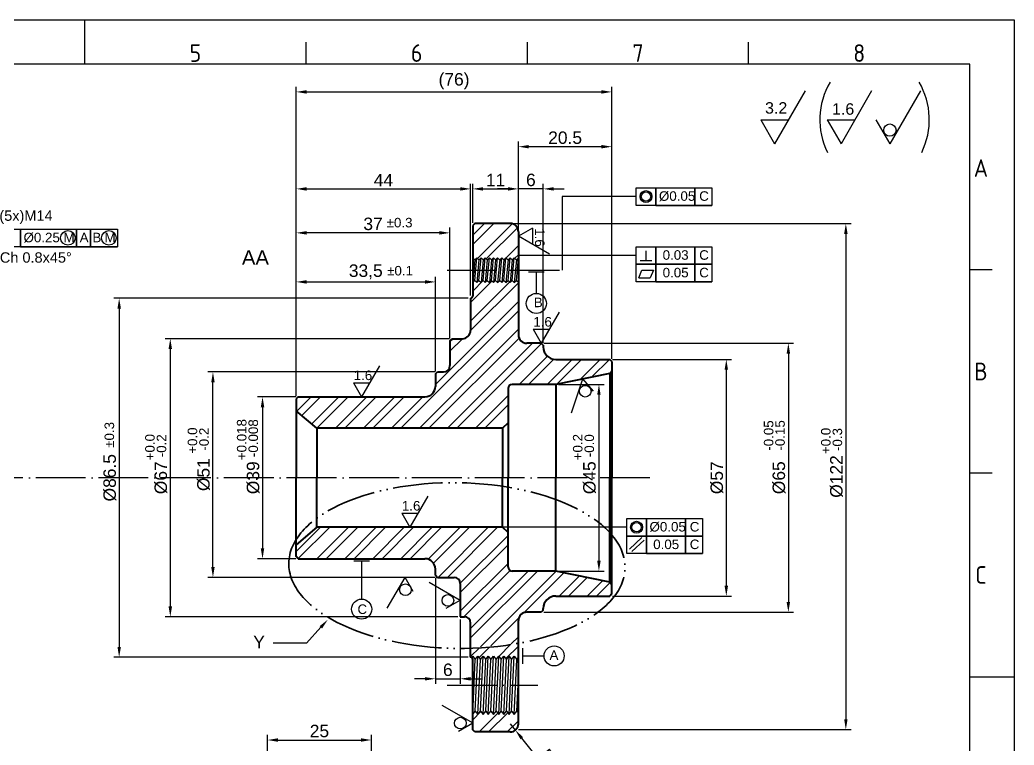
# Model space of a CAD drawing. Header units: millimetres. Extents: x 2429 to 2877, y 1091 to 1407.
# Drawn here: x 2637.2 to 2876.6, y 1232.7 to 1407.5 of the extents above; entities that cross this region are included whole.
import ezdxf
from ezdxf import colors
from ezdxf.entities.mleader import LeaderData, LeaderLine
from ezdxf.enums import TextEntityAlignment as Align
from ezdxf.math import Vec2, Vec3

# ---------------------------------------------------------------- set-up
doc = ezdxf.new("R2010")
doc.units = ezdxf.units.MM
doc.linetypes.add('ACAD_ISO04W100', pattern=[30, 24, -3, 0, -3])
doc.linetypes.add('ACAD_ISO05W100', pattern=[33, 24, -3, 0, -3, 0, -3])
for name, color, linetype, lineweight in [('AM_0', 7, 'Continuous', 40), ('AM_4', 1, 'ACAD_ISO04W100', 25), ('AM_5', 3, 'Continuous', 25), ('AM_7', 4, 'Continuous', 35), ('AM_BOR', 2, 'ACAD_ISO05W100', 35)]:
    doc.layers.add(name, color=color, linetype=linetype, lineweight=lineweight)
doc.styles.add('ACISOTS', font='isocp.shx', dxfattribs={"height": 1})
doc.styles.get("Standard").update_dxf_attribs({"font": 'arial.ttf'})
doc.dimstyles.new('ISO-25', dxfattribs={"dimtxt": 3, "dimasz": 2.5, "dimexe": 1.25, "dimexo": 0.625, "dimtad": 1, "dimtxsty": 'Standard', "dimcen": 2.5, "dimadec": 0, "dimazin": 0, "dimtfac": 1, "dimtmove": 0, "dimatfit": 3, "dimfxl": 1, "dimarcsym": 0})

# ---------------------------------------------------------------- blocks, each defined once
blk = doc.blocks.new('A3 ZTL')
for p, q in [((401.17, 280.82), (19.57, 280.82)), ((401.17, 9.78), (401.17, 280.82))]:
    blk.add_line(p, q)
at = {"layer": 'AM_BOR', "color": 135, "linetype": 'Continuous', "lineweight": 25}
for p, q in [((0, 290.61), (410.96, 290.61)), ((410.96, 290.61), (410.96, 0))]:
    blk.add_line(p, q, dxfattribs=at)
at = {"layer": 'AM_BOR', "color": 135, "lineweight": 25}
for p, q in [((205.48, 280.82), (205.48, 290.61)), ((254.4, 280.82), (254.4, 285.71)), ((303.33, 280.82), (303.33, 285.71)), ((352.25, 280.82), (352.25, 285.71)), ((406.07, 235.32), (401.17, 235.32)), ((406.07, 190.31), (401.17, 190.31)), ((401.17, 145.3), (410.96, 145.3))]:
    blk.add_line(p, q, dxfattribs=at)
at = {"layer": 'AM_BOR', "color": 135, "lineweight": 25, "style": 'ACISOTS'}
for s, p in [('5', (229.94, 283.27)), ('6', (278.86, 283.27)), ('7', (327.79, 283.27)), ('8', (376.71, 283.27)), ('A', (403.62, 257.83)), ('B', (403.62, 212.82)), ('C', (403.62, 167.81))]:
    blk.add_text(s, height=3.91, dxfattribs=at).set_placement(p, align=Align.MIDDLE)
blk = doc.blocks.new('*D52')
at = {"layer": 'AM_5', "color": 0, "lineweight": -2}
for p, q in [((2755.85, 1358.41), (2837.31, 1358.41)), ((2836.06, 1355.91), (2836.06, 1239)), ((2757.26, 1236.5), (2837.31, 1236.5))]:
    blk.add_line(p, q, dxfattribs=at)
at = {"layer": 'AM_5', "color": 0}
for points in [[(2835.65, 1355.91), (2836.48, 1355.91), (2836.06, 1358.41)], [(2835.65, 1239), (2836.48, 1239), (2836.06, 1236.5)]]:
    blk.add_solid(points, dxfattribs=at)
at = {"layer": 'Defpoints', "color": 0}
for p in [(2755.22, 1358.41), (2756.64, 1236.5), (2836.06, 1236.5)]:
    blk.add_point(p, dxfattribs=at)
at = {"layer": 'AM_5', "color": 0, "insert": (2833.82, 1297.46), "char_height": 3, "attachment_point": 5, "rotation": 90}
blk.add_mtext('%%C122', dxfattribs=at)
blk = doc.blocks.new('*D54')
at = {"layer": 'AM_5', "color": 0, "lineweight": -2}
for p, q in [((2779.85, 1325.66), (2808.53, 1325.66)), ((2807.28, 1323.16), (2807.28, 1271.16)), ((2779.85, 1268.66), (2808.53, 1268.66))]:
    blk.add_line(p, q, dxfattribs=at)
at = {"layer": 'AM_5', "color": 0}
for points in [[(2806.86, 1323.16), (2807.7, 1323.16), (2807.28, 1325.66)], [(2806.86, 1271.16), (2807.7, 1271.16), (2807.28, 1268.66)]]:
    blk.add_solid(points, dxfattribs=at)
at = {"layer": 'Defpoints', "color": 0}
for p in [(2779.22, 1325.66), (2779.22, 1268.66), (2807.28, 1268.66)]:
    blk.add_point(p, dxfattribs=at)
at = {"layer": 'AM_5', "color": 0, "insert": (2805.04, 1297.16), "char_height": 3, "attachment_point": 5, "rotation": 90}
blk.add_mtext('%%C57', dxfattribs=at)
blk = doc.blocks.new('*D55')
at = {"layer": 'AM_5', "color": 0, "lineweight": -2}
for p, q in [((2766.85, 1319.66), (2777.86, 1319.66)), ((2776.61, 1317.16), (2776.61, 1277.16)), ((2766.85, 1274.66), (2777.86, 1274.66))]:
    blk.add_line(p, q, dxfattribs=at)
at = {"layer": 'AM_5', "color": 0}
for points in [[(2776.19, 1317.16), (2777.02, 1317.16), (2776.61, 1319.66)], [(2776.19, 1277.16), (2777.02, 1277.16), (2776.61, 1274.66)]]:
    blk.add_solid(points, dxfattribs=at)
at = {"layer": 'Defpoints', "color": 0}
for p in [(2766.22, 1319.66), (2766.22, 1274.66), (2776.61, 1274.66)]:
    blk.add_point(p, dxfattribs=at)
at = {"layer": 'AM_5', "color": 0, "insert": (2774.37, 1297.16), "char_height": 3, "attachment_point": 5, "rotation": 90}
blk.add_mtext('%%C45', dxfattribs=at)
blk = doc.blocks.new('*D56')
at = {"layer": 'AM_5', "color": 0, "lineweight": -2}
for p, q in [((2763.35, 1329.56), (2823.47, 1329.56)), ((2822.22, 1327.06), (2822.22, 1267.26)), ((2763.35, 1264.76), (2823.47, 1264.76))]:
    blk.add_line(p, q, dxfattribs=at)
at = {"layer": 'AM_5', "color": 0}
for points in [[(2821.8, 1327.06), (2822.64, 1327.06), (2822.22, 1329.56)], [(2821.8, 1267.26), (2822.64, 1267.26), (2822.22, 1264.76)]]:
    blk.add_solid(points, dxfattribs=at)
at = {"layer": 'Defpoints', "color": 0}
for p in [(2762.72, 1329.56), (2762.72, 1264.76), (2822.22, 1264.76)]:
    blk.add_point(p, dxfattribs=at)
at = {"layer": 'AM_5', "color": 0, "insert": (2819.98, 1297.16), "char_height": 3, "attachment_point": 5, "rotation": 90}
blk.add_mtext('%%c65', dxfattribs=at)
blk = doc.blocks.new('*D64')
at = {"layer": 'AM_5', "color": 0, "lineweight": -2}
for p, q in [((2696.81, 1212.96), (2696.81, 1235.23)), ((2699.31, 1233.98), (2719.31, 1233.98)), ((2721.81, 1201.44), (2721.81, 1235.23))]:
    blk.add_line(p, q, dxfattribs=at)
at = {"layer": 'AM_5', "color": 0}
for points in [[(2699.31, 1234.4), (2699.31, 1233.56), (2696.81, 1233.98)], [(2719.31, 1234.4), (2719.31, 1233.56), (2721.81, 1233.98)]]:
    blk.add_solid(points, dxfattribs=at)
at = {"layer": 'Defpoints', "color": 0}
for p in [(2721.81, 1233.98), (2696.81, 1212.34), (2721.81, 1200.81)]:
    blk.add_point(p, dxfattribs=at)
at = {"layer": 'AM_5', "color": 0, "insert": (2709.31, 1236.14), "char_height": 3, "attachment_point": 5}
blk.add_mtext('25', dxfattribs=at)
blk = doc.blocks.new('*D78')
at = {"layer": 'AM_5', "color": 0, "lineweight": -2}
for p, q in [((2703.6, 1316.66), (2694.36, 1316.66)), ((2695.61, 1314.16), (2695.61, 1280.16)), ((2703.6, 1277.66), (2694.36, 1277.66))]:
    blk.add_line(p, q, dxfattribs=at)
at = {"layer": 'AM_5', "color": 0}
for points in [[(2695.19, 1314.16), (2696.02, 1314.16), (2695.61, 1316.66)], [(2695.19, 1280.16), (2696.02, 1280.16), (2695.61, 1277.66)]]:
    blk.add_solid(points, dxfattribs=at)
at = {"layer": 'Defpoints', "color": 0}
for p in [(2704.22, 1316.66), (2695.61, 1277.66), (2704.22, 1277.66)]:
    blk.add_point(p, dxfattribs=at)
at = {"layer": 'AM_5', "color": 0, "insert": (2693.37, 1297.16), "char_height": 3, "attachment_point": 5, "rotation": 90}
blk.add_mtext('%%C39', dxfattribs=at)
blk = doc.blocks.new('*D79')
at = {"layer": 'AM_5', "color": 0, "lineweight": -2}
for p, q in [((2737.1, 1322.66), (2682.42, 1322.66)), ((2683.67, 1275.66), (2683.67, 1320.16)), ((2737.1, 1273.16), (2682.42, 1273.16))]:
    blk.add_line(p, q, dxfattribs=at)
at = {"layer": 'AM_5', "color": 0}
for points in [[(2683.25, 1320.16), (2684.08, 1320.16), (2683.67, 1322.66)], [(2683.25, 1275.66), (2684.08, 1275.66), (2683.67, 1273.16)]]:
    blk.add_solid(points, dxfattribs=at)
at = {"layer": 'Defpoints', "color": 0}
for p in [(2683.67, 1322.66), (2737.72, 1322.66), (2737.72, 1273.16)]:
    blk.add_point(p, dxfattribs=at)
at = {"layer": 'AM_5', "color": 0, "insert": (2681.43, 1297.91), "char_height": 3, "attachment_point": 5, "rotation": 90}
blk.add_mtext('%%c51', dxfattribs=at)
blk = doc.blocks.new('*D80')
at = {"layer": 'AM_5', "color": 0, "lineweight": -2}
for p, q in [((2740.6, 1330.66), (2672.15, 1330.66)), ((2673.4, 1328.16), (2673.4, 1266.16)), ((2742.6, 1263.66), (2672.15, 1263.66))]:
    blk.add_line(p, q, dxfattribs=at)
at = {"layer": 'AM_5', "color": 0}
for points in [[(2672.98, 1328.16), (2673.82, 1328.16), (2673.4, 1330.66)], [(2672.98, 1266.16), (2673.82, 1266.16), (2673.4, 1263.66)]]:
    blk.add_solid(points, dxfattribs=at)
at = {"layer": 'Defpoints', "color": 0}
for p in [(2741.22, 1330.66), (2673.4, 1263.66), (2743.22, 1263.66)]:
    blk.add_point(p, dxfattribs=at)
at = {"layer": 'AM_5', "color": 0, "insert": (2671.16, 1297.16), "char_height": 3, "attachment_point": 5, "rotation": 90}
blk.add_mtext('%%C67', dxfattribs=at)
blk = doc.blocks.new('*D81')
at = {"layer": 'AM_5', "color": 0, "lineweight": -2}
for p, q in [((2745.1, 1340.41), (2659.84, 1340.41)), ((2661.09, 1337.91), (2661.09, 1256.41)), ((2745.1, 1253.91), (2659.84, 1253.91))]:
    blk.add_line(p, q, dxfattribs=at)
at = {"layer": 'AM_5', "color": 0}
for points in [[(2660.68, 1337.91), (2661.51, 1337.91), (2661.09, 1340.41)], [(2660.68, 1256.41), (2661.51, 1256.41), (2661.09, 1253.91)]]:
    blk.add_solid(points, dxfattribs=at)
at = {"layer": 'Defpoints', "color": 0}
for p in [(2745.72, 1340.41), (2661.09, 1253.91), (2745.72, 1253.91)]:
    blk.add_point(p, dxfattribs=at)
at = {"layer": 'AM_5', "color": 0, "insert": (2658.85, 1297.16), "char_height": 3, "attachment_point": 5, "rotation": 90}
blk.add_mtext('%%c86.5', dxfattribs=at)
blk = doc.blocks.new('*D82')
at = {"layer": 'AM_5', "color": 0, "lineweight": -2}
for p, q in [((2757.22, 1357.04), (2757.22, 1378.17)), ((2777.22, 1376.92), (2759.72, 1376.92)), ((2779.72, 1325.79), (2779.72, 1378.17))]:
    blk.add_line(p, q, dxfattribs=at)
at = {"layer": 'AM_5', "color": 0}
for points in [[(2759.72, 1377.33), (2759.72, 1376.5), (2757.22, 1376.92)], [(2777.22, 1377.33), (2777.22, 1376.5), (2779.72, 1376.92)]]:
    blk.add_solid(points, dxfattribs=at)
at = {"layer": 'Defpoints', "color": 0}
for p in [(2757.22, 1376.92), (2757.22, 1356.41), (2779.72, 1325.16)]:
    blk.add_point(p, dxfattribs=at)
at = {"layer": 'AM_5', "color": 0, "insert": (2768.47, 1379.07), "char_height": 3, "attachment_point": 5}
blk.add_mtext('20.5', dxfattribs=at)
blk = doc.blocks.new('*D83')
at = {"layer": 'AM_5', "color": 0, "lineweight": -2}
for p, q in [((2757.22, 1357.66), (2757.22, 1368)), ((2763.22, 1329.69), (2763.22, 1368)), ((2754.72, 1366.75), (2752.22, 1366.75)), ((2763.22, 1366.75), (2757.22, 1366.75)), ((2765.72, 1366.75), (2768.22, 1366.75))]:
    blk.add_line(p, q, dxfattribs=at)
at = {"layer": 'AM_5', "color": 0}
for points in [[(2754.72, 1367.16), (2754.72, 1366.33), (2757.22, 1366.75)], [(2765.72, 1367.16), (2765.72, 1366.33), (2763.22, 1366.75)]]:
    blk.add_solid(points, dxfattribs=at)
at = {"layer": 'Defpoints', "color": 0}
for p in [(2757.22, 1366.75), (2757.22, 1357.04), (2763.22, 1329.06)]:
    blk.add_point(p, dxfattribs=at)
at = {"layer": 'AM_5', "color": 0, "insert": (2760.22, 1368.9), "char_height": 3, "attachment_point": 5}
blk.add_mtext('6', dxfattribs=at)
blk = doc.blocks.new('*D84')
at = {"layer": 'AM_5', "color": 0, "lineweight": -2}
for p, q in [((2746.22, 1358.54), (2746.22, 1368)), ((2757.22, 1357.66), (2757.22, 1368)), ((2748.72, 1366.75), (2754.72, 1366.75))]:
    blk.add_line(p, q, dxfattribs=at)
at = {"layer": 'AM_5', "color": 0}
for points in [[(2748.72, 1367.16), (2748.72, 1366.33), (2746.22, 1366.75)], [(2754.72, 1367.16), (2754.72, 1366.33), (2757.22, 1366.75)]]:
    blk.add_solid(points, dxfattribs=at)
at = {"layer": 'Defpoints', "color": 0}
for p in [(2757.22, 1366.75), (2746.22, 1357.91), (2757.22, 1357.04)]:
    blk.add_point(p, dxfattribs=at)
at = {"layer": 'AM_5', "color": 0, "insert": (2751.72, 1368.88), "char_height": 3, "attachment_point": 5}
blk.add_mtext('11', dxfattribs=at)
blk = doc.blocks.new('*D85')
at = {"layer": 'AM_5', "color": 0, "lineweight": -2}
for p, q in [((2703.72, 1316.79), (2703.72, 1345.59)), ((2737.22, 1322.79), (2737.22, 1345.59)), ((2706.22, 1344.34), (2734.72, 1344.34))]:
    blk.add_line(p, q, dxfattribs=at)
at = {"layer": 'AM_5', "color": 0}
for points in [[(2706.22, 1344.76), (2706.22, 1343.92), (2703.72, 1344.34)], [(2734.72, 1344.76), (2734.72, 1343.92), (2737.22, 1344.34)]]:
    blk.add_solid(points, dxfattribs=at)
at = {"layer": 'Defpoints', "color": 0}
for p in [(2737.22, 1344.34), (2737.22, 1322.16), (2703.72, 1316.16)]:
    blk.add_point(p, dxfattribs=at)
at = {"layer": 'AM_5', "color": 0, "insert": (2720.47, 1346.77), "char_height": 3, "attachment_point": 5}
blk.add_mtext('33,5', dxfattribs=at)
blk = doc.blocks.new('*D86')
at = {"layer": 'AM_5', "color": 0, "lineweight": -2}
for p, q in [((2703.72, 1317.41), (2703.72, 1357.41)), ((2740.72, 1330.79), (2740.72, 1357.41)), ((2738.22, 1356.16), (2706.22, 1356.16))]:
    blk.add_line(p, q, dxfattribs=at)
at = {"layer": 'AM_5', "color": 0}
for points in [[(2706.22, 1356.57), (2706.22, 1355.74), (2703.72, 1356.16)], [(2738.22, 1356.57), (2738.22, 1355.74), (2740.72, 1356.16)]]:
    blk.add_solid(points, dxfattribs=at)
at = {"layer": 'Defpoints', "color": 0}
for p in [(2703.72, 1356.16), (2740.72, 1330.16), (2703.72, 1316.79)]:
    blk.add_point(p, dxfattribs=at)
at = {"layer": 'AM_5', "color": 0, "insert": (2722.22, 1358.31), "char_height": 3, "attachment_point": 5}
blk.add_mtext('37', dxfattribs=at)
blk = doc.blocks.new('*D88')
at = {"layer": 'AM_5', "color": 0, "lineweight": -2}
for p, q in [((2703.72, 1318.04), (2703.72, 1368)), ((2745.72, 1341.04), (2745.72, 1368)), ((2706.22, 1366.75), (2743.22, 1366.75))]:
    blk.add_line(p, q, dxfattribs=at)
at = {"layer": 'AM_5', "color": 0}
for points in [[(2706.22, 1367.16), (2706.22, 1366.33), (2703.72, 1366.75)], [(2743.22, 1367.16), (2743.22, 1366.33), (2745.72, 1366.75)]]:
    blk.add_solid(points, dxfattribs=at)
at = {"layer": 'Defpoints', "color": 0}
for p in [(2745.72, 1366.75), (2745.72, 1340.41), (2703.72, 1317.41)]:
    blk.add_point(p, dxfattribs=at)
at = {"layer": 'AM_5', "color": 0, "insert": (2724.72, 1368.87), "char_height": 3, "attachment_point": 5}
blk.add_mtext('44', dxfattribs=at)
blk = doc.blocks.new('*D89')
at = {"layer": 'AM_5', "color": 0, "lineweight": -2}
for p, q in [((2703.72, 1367.37), (2703.72, 1391.36)), ((2779.72, 1377.54), (2779.72, 1391.36)), ((2706.22, 1390.11), (2777.22, 1390.11))]:
    blk.add_line(p, q, dxfattribs=at)
at = {"layer": 'AM_5', "color": 0}
for points in [[(2706.22, 1390.53), (2706.22, 1389.7), (2703.72, 1390.11)], [(2777.22, 1390.53), (2777.22, 1389.7), (2779.72, 1390.11)]]:
    blk.add_solid(points, dxfattribs=at)
at = {"layer": 'Defpoints', "color": 0}
for p in [(2779.72, 1390.11), (2779.72, 1376.92), (2703.72, 1366.75)]:
    blk.add_point(p, dxfattribs=at)
at = {"layer": 'AM_5', "color": 0, "insert": (2741.72, 1392.7), "char_height": 3, "attachment_point": 5}
blk.add_mtext('(76)', dxfattribs=at)
blk = doc.blocks.new('*D91')
at = {"layer": 'AM_5', "color": 0, "lineweight": -2}
for p, q in [((2755.22, 1237.91), (2756.48, 1236.36)), ((2765.22, 1225.49), (2758.04, 1234.41))]:
    blk.add_line(p, q, dxfattribs=at)
at = {"layer": 'AM_5', "color": 0}
blk.add_solid([(2758.37, 1234.67), (2757.72, 1234.15), (2756.48, 1236.36)], dxfattribs=at)
at = {"layer": 'Defpoints', "color": 0}
for p in [(2755.22, 1237.91), (2756.48, 1236.36)]:
    blk.add_point(p, dxfattribs=at)
at = {"layer": 'AM_5', "color": 0, "insert": (2764.98, 1229.19), "char_height": 3, "attachment_point": 5, "rotation": 308.83}
blk.add_mtext('R2', dxfattribs=at)
blk = doc.blocks.new('*D97')
at = {"layer": 'AM_5', "color": 0, "lineweight": -2}
for p, q in [((2737.22, 1273.04), (2737.22, 1247.48)), ((2743.22, 1263.04), (2743.22, 1247.48)), ((2734.72, 1248.73), (2732.22, 1248.73)), ((2737.22, 1248.73), (2743.22, 1248.73)), ((2745.72, 1248.73), (2748.22, 1248.73))]:
    blk.add_line(p, q, dxfattribs=at)
at = {"layer": 'AM_5', "color": 0}
for points in [[(2734.72, 1249.14), (2734.72, 1248.31), (2737.22, 1248.73)], [(2745.72, 1249.14), (2745.72, 1248.31), (2743.22, 1248.73)]]:
    blk.add_solid(points, dxfattribs=at)
at = {"layer": 'Defpoints', "color": 0}
for p in [(2737.22, 1273.66), (2743.22, 1263.66), (2743.22, 1248.73)]:
    blk.add_point(p, dxfattribs=at)
at = {"layer": 'AM_5', "color": 0, "insert": (2740.22, 1250.88), "char_height": 3, "attachment_point": 5}
blk.add_mtext('6', dxfattribs=at)

msp = doc.modelspace()

# ---------------------------------------------------------------- hatches: boundary and pattern name
at = {"layer": 'AM_7'}
h = msp.add_hatch(dxfattribs=at)
h.set_pattern_fill('ANSI32', color=256, scale=0.5, style=0)
h.set_pattern_definition([(45, (-9.7905, 13.977), (-3.367596, 3.367596), []), (45, (-7.5455, 13.977), (-3.367596, 3.367596), [])])
h.paths.add_polyline_path([(2757.222, 1356.414, 0.4142136), (2755.222, 1358.414), (2746.722, 1358.414), (2746.222, 1357.914), (2746.222, 1350.164), (2746.722, 1349.664), (2747.222, 1350.164), (2747.722, 1349.664), (2748.222, 1350.164), (2748.722, 1349.664), (2749.222, 1350.164), (2749.722, 1349.664), (2750.222, 1350.164), (2750.722, 1349.664), (2751.222, 1350.164), (2751.722, 1349.664), (2752.222, 1350.164), (2752.722, 1349.664), (2753.222, 1350.164), (2753.722, 1349.664), (2754.222, 1350.164), (2754.722, 1349.664), (2755.222, 1350.164), (2755.722, 1349.664), (2756.222, 1350.164), (2756.722, 1349.664), (2757.222, 1350.164)])
h.paths.add_polyline_path([(2757.222, 1344.164), (2756.722, 1344.664), (2756.222, 1344.164), (2755.722, 1344.664), (2755.222, 1344.164), (2754.722, 1344.664), (2754.222, 1344.164), (2753.722, 1344.664), (2753.222, 1344.164), (2752.722, 1344.664), (2752.222, 1344.164), (2751.722, 1344.664), (2751.222, 1344.164), (2750.722, 1344.664), (2750.222, 1344.164), (2749.722, 1344.664), (2749.222, 1344.164), (2748.722, 1344.664), (2748.222, 1344.164), (2747.722, 1344.664), (2747.222, 1344.164), (2746.722, 1344.664), (2746.222, 1344.164), (2746.222, 1340.914, -0.4142136), (2745.722, 1340.414), (2745.722, 1332.664, -0.4142136), (2743.722, 1330.664), (2741.222, 1330.664), (2740.722, 1330.164), (2740.722, 1324.164, -0.4142136), (2739.222, 1322.664), (2737.722, 1322.664), (2737.222, 1322.164), (2737.222, 1321.164), (2737.222, 1319.164, -0.4142136), (2734.722, 1316.664), (2704.222, 1316.664), (2703.722, 1316.164), (2703.722, 1313.314), (2708.722, 1309.089), (2753.422, 1309.089), (2754.722, 1310.389), (2754.722, 1318.664, -0.4142136), (2755.722, 1319.664), (2766.222, 1319.664), (2779.232, 1322.314), (2779.722, 1322.914), (2779.722, 1325.164), (2779.222, 1325.664), (2766.222, 1325.664, -0.4142136), (2763.222, 1328.664), (2763.222, 1329.064), (2762.722, 1329.564), (2759.222, 1329.564, -0.4142136), (2757.222, 1331.564)])
edge = h.paths.add_edge_path()
edge.add_line((2754.722, 1283.939), (2753.422, 1285.239))
edge.add_line((2753.422, 1285.239), (2708.722, 1285.239))
edge.add_line((2708.722, 1285.239), (2703.722, 1281.014))
edge.add_line((2703.722, 1281.014), (2703.722, 1278.164))
edge.add_line((2703.722, 1278.164), (2704.222, 1277.664))
edge.add_line((2704.222, 1277.664), (2734.722, 1277.664))
edge.add_arc((2734.722, 1275.164), 2.5, 0, 90, ccw=False)
edge.add_line((2737.222, 1275.164), (2737.222, 1273.664))
edge.add_line((2737.222, 1273.664), (2737.722, 1273.164))
edge.add_line((2737.722, 1273.164), (2741.722, 1273.164))
edge.add_arc((2741.722, 1271.664), 1.5, 0, 90, ccw=False)
edge.add_line((2743.222, 1271.664), (2743.222, 1263.664))
edge.add_line((2743.222, 1263.664), (2744.222, 1263.664))
edge.add_arc((2744.222, 1262.164), 1.5, 0, 90, ccw=False)
edge.add_line((2745.722, 1262.164), (2745.722, 1256.079))
edge.add_ellipse((2742.422, 1276.009), major_axis=(-40.484, 0.574), ratio=0.4929583, start_angle=95.07638, end_angle=111.84341)
edge.add_line((2757.222, 1257.271), (2757.222, 1262.764))
edge.add_arc((2759.222, 1262.764), 2, 90, 180, ccw=False)
edge.add_line((2759.222, 1264.764), (2762.722, 1264.764))
edge.add_line((2762.722, 1264.764), (2763.222, 1265.264))
edge.add_line((2763.222, 1265.264), (2763.222, 1265.664))
edge.add_arc((2766.222, 1265.664), 3, 90, 180, ccw=False)
edge.add_line((2766.222, 1268.664), (2779.222, 1268.664))
edge.add_line((2779.222, 1268.664), (2779.722, 1269.164))
edge.add_line((2779.722, 1269.164), (2779.722, 1271.414))
edge.add_line((2779.722, 1271.414), (2779.232, 1272.013))
edge.add_line((2779.232, 1272.013), (2766.222, 1274.664))
edge.add_line((2766.222, 1274.664), (2755.722, 1274.664))
edge.add_arc((2755.722, 1275.664), 1, 180, 270, ccw=False)
edge.add_line((2754.722, 1275.664), (2754.722, 1283.939))
edge = h.paths.add_edge_path()
edge.add_ellipse((2742.422, 1276.009), major_axis=(-40.484, 0.574), ratio=0.4929583, start_angle=95.07638, end_angle=111.84341, ccw=False)
edge.add_line((2745.722, 1256.079), (2745.722, 1253.914))
edge.add_arc((2745.722, 1253.414), 0.5, 61.26718, 90, ccw=False)
edge.add_line((2745.962, 1253.852), (2746.222, 1254.164))
edge.add_line((2746.222, 1254.164), (2746.847, 1253.414))
edge.add_line((2746.847, 1253.414), (2747.472, 1254.164))
edge.add_line((2747.472, 1254.164), (2748.097, 1253.414))
edge.add_line((2748.097, 1253.414), (2748.722, 1254.164))
edge.add_line((2748.722, 1254.164), (2749.347, 1253.414))
edge.add_line((2749.347, 1253.414), (2749.972, 1254.164))
edge.add_line((2749.972, 1254.164), (2750.597, 1253.414))
edge.add_line((2750.597, 1253.414), (2751.222, 1254.164))
edge.add_line((2751.222, 1254.164), (2751.847, 1253.414))
edge.add_line((2751.847, 1253.414), (2752.472, 1254.164))
edge.add_line((2752.472, 1254.164), (2753.097, 1253.414))
edge.add_line((2753.097, 1253.414), (2753.722, 1254.164))
edge.add_line((2753.722, 1254.164), (2754.347, 1253.414))
edge.add_line((2754.347, 1253.414), (2754.972, 1254.164))
edge.add_line((2754.972, 1254.164), (2755.597, 1253.414))
edge.add_line((2755.597, 1253.414), (2756.222, 1254.164))
edge.add_line((2756.222, 1254.164), (2756.847, 1253.414))
edge.add_line((2756.847, 1253.414), (2757.222, 1253.864))
edge.add_line((2757.222, 1253.864), (2757.222, 1257.271))
h.paths.add_polyline_path([(2757.222, 1237.914), (2757.222, 1240.464), (2756.847, 1240.914), (2756.222, 1240.164), (2755.597, 1240.914), (2754.972, 1240.164), (2754.347, 1240.914), (2753.722, 1240.164), (2753.097, 1240.914), (2752.472, 1240.164), (2751.847, 1240.914), (2751.222, 1240.164), (2750.597, 1240.914), (2749.972, 1240.164), (2749.347, 1240.914), (2748.722, 1240.164), (2748.097, 1240.914), (2747.472, 1240.164), (2746.847, 1240.914), (2746.222, 1240.164), (2746.222, 1236.414), (2746.722, 1235.914), (2755.222, 1235.914, 0.4142136)])

# ---------------------------------------------------------------- linework, layer by layer
at = {"layer": 'AM_0'}
for p, q in [((2746.722, 1358.414), (2746.222, 1357.914)), ((2746.222, 1357.914), (2746.222, 1340.914)), ((2755.222, 1358.414), (2746.722, 1358.414)), ((2757.222, 1356.414), (2757.222, 1331.564)), ((2745.722, 1340.414), (2745.722, 1332.664)), ((2745.722, 1340.414), (2745.722, 1340.414)), ((2740.722, 1330.164), (2741.222, 1330.664)), ((2740.722, 1330.164), (2740.722, 1324.164)), ((2741.222, 1330.664), (2743.722, 1330.664)), ((2762.722, 1329.564), (2759.222, 1329.564)), ((2763.222, 1329.064), (2762.722, 1329.564)), ((2763.222, 1329.064), (2763.222, 1328.664)), ((2766.222, 1325.664), (2779.222, 1325.664)), ((2779.722, 1325.164), (2779.222, 1325.664)), ((2779.722, 1325.164), (2779.722, 1322.914)), ((2737.222, 1322.164), (2737.722, 1322.664)), ((2737.222, 1322.164), (2737.222, 1319.164)), ((2737.222, 1322.164), (2737.222, 1321.164)), ((2737.722, 1322.664), (2739.222, 1322.664)), ((2779.232, 1322.314), (2766.222, 1319.664)), ((2779.232, 1322.314), (2779.722, 1322.914)), ((2779.232, 1322.314), (2779.232, 1297.164)), ((2779.722, 1322.914), (2779.722, 1297.164)), ((2766.222, 1319.664), (2755.722, 1319.664)), ((2766.222, 1319.664), (2766.222, 1297.164)), ((2754.722, 1318.664), (2754.722, 1310.389)), ((2704.222, 1316.664), (2703.722, 1316.164)), ((2703.722, 1316.164), (2703.722, 1297.164)), ((2704.222, 1316.664), (2734.722, 1316.664)), ((2708.722, 1309.089), (2703.722, 1313.314)), ((2754.722, 1310.389), (2753.422, 1309.089)), ((2754.722, 1310.389), (2754.722, 1297.164)), ((2703.722, 1309.089), (2703.722, 1297.164)), ((2753.422, 1309.089), (2708.722, 1309.089)), ((2708.722, 1309.089), (2708.722, 1297.164)), ((2753.422, 1309.089), (2753.422, 1297.164)), ((2703.722, 1285.239), (2703.722, 1297.164)), ((2703.722, 1278.164), (2703.722, 1297.164)), ((2708.722, 1285.239), (2708.722, 1297.164)), ((2753.422, 1285.239), (2753.422, 1297.164)), ((2754.722, 1283.939), (2754.722, 1297.164)), ((2766.222, 1274.664), (2766.222, 1297.164)), ((2779.232, 1272.013), (2779.232, 1297.164)), ((2779.722, 1271.414), (2779.722, 1297.164)), ((2708.722, 1285.239), (2703.722, 1281.014)), ((2753.422, 1285.239), (2708.722, 1285.239)), ((2754.722, 1283.939), (2753.422, 1285.239)), ((2754.722, 1275.664), (2754.722, 1283.939)), ((2704.222, 1277.664), (2703.722, 1278.164)), ((2704.222, 1277.664), (2734.722, 1277.664)), ((2737.222, 1273.664), (2737.222, 1275.164)), ((2737.222, 1273.664), (2737.722, 1273.164)), ((2766.222, 1274.664), (2755.722, 1274.664)), ((2779.232, 1272.013), (2766.222, 1274.664)), ((2737.722, 1273.164), (2741.722, 1273.164)), ((2743.222, 1271.664), (2743.222, 1263.664)), ((2779.232, 1272.013), (2779.722, 1271.414)), ((2779.722, 1269.164), (2779.722, 1271.414)), ((2779.722, 1269.164), (2779.222, 1268.664)), ((2766.222, 1268.664), (2779.222, 1268.664)), ((2762.722, 1264.764), (2759.222, 1264.764)), ((2763.222, 1265.264), (2762.722, 1264.764)), ((2763.222, 1265.264), (2763.222, 1265.664)), ((2743.222, 1263.664), (2744.222, 1263.664)), ((2745.722, 1253.914), (2745.722, 1262.164)), ((2757.222, 1237.914), (2757.222, 1262.764)), ((2745.722, 1253.914), (2745.722, 1253.914)), ((2746.222, 1236.414), (2746.222, 1253.414)), ((2746.722, 1235.914), (2746.222, 1236.414)), ((2755.222, 1235.914), (2746.722, 1235.914))]:
    msp.add_line(p, q, dxfattribs=at)
for centre, radius, start, end in [((2755.222, 1356.414), 2, 0, 90), ((2745.722, 1340.914), 0.5, 270, 0), ((2743.722, 1332.664), 2, 270, 0), ((2759.222, 1331.564), 2, 180, 270), ((2766.222, 1328.664), 3, 180, 270), ((2739.222, 1324.164), 1.5, 270, 0), ((2734.722, 1319.164), 2.5, 270, 0), ((2755.722, 1318.664), 1, 90, 180), ((2734.722, 1275.164), 2.5, 0, 90), ((2755.722, 1275.664), 1, 180, 270), ((2741.722, 1271.664), 1.5, 0, 90), ((2766.222, 1265.664), 3, 90, 180), ((2759.222, 1262.764), 2, 90, 180), ((2744.222, 1262.164), 1.5, 0, 90), ((2745.722, 1253.414), 0.5, 0, 90), ((2755.222, 1237.914), 2, 270, 0)]:
    msp.add_arc(centre, radius, start, end, dxfattribs=at)
at = {"layer": 'AM_4', "ltscale": 0.5}
for p, q in [((2740.044, 1347.164), (2767.746, 1347.164)), ((2788.894, 1297.164), (2491.083, 1297.164)), ((2740.044, 1247.164), (2761.901, 1247.164))]:
    msp.add_line(p, q, dxfattribs=at)
at = {"layer": 'AM_5'}
for p, q in [((2826.301, 1390.393), (2818.923, 1377.616)), ((2842.277, 1390.393), (2834.9, 1377.616)), ((2854.024, 1390.393), (2846.647, 1377.616)), ((2815.57, 1383.424), (2822.277, 1383.424)), ((2815.57, 1383.424), (2818.923, 1377.616)), ((2831.546, 1383.424), (2838.253, 1383.424)), ((2831.546, 1383.424), (2834.9, 1377.616)), ((2843.294, 1383.424), (2846.647, 1377.616)), ((2785.582, 1364.907), (2767.746, 1364.907)), ((2767.746, 1364.907), (2767.746, 1347.164)), ((2790.305, 1362.789), (2799.723, 1362.789)), ((2799.723, 1362.789), (2803.798, 1362.789)), ((2760.61, 1357.316), (2757.222, 1355.36)), ((2764.676, 1351.057), (2757.222, 1355.36)), ((2760.61, 1357.316), (2760.61, 1353.404)), ((2637.306, 1352.801), (2650.794, 1352.801)), ((2650.794, 1352.801), (2654.178, 1352.801)), ((2654.178, 1352.801), (2660.714, 1352.801)), ((2785.582, 1350.705), (2757.222, 1350.705)), ((2787.933, 1351.868), (2787.933, 1349.529)), ((2746.222, 1350.164), (2746.722, 1349.664)), ((2746.722, 1349.664), (2746.222, 1344.164)), ((2746.722, 1349.664), (2747.222, 1350.164)), ((2746.722, 1344.664), (2747.222, 1350.164)), ((2747.222, 1350.164), (2747.722, 1349.664)), ((2747.722, 1349.664), (2747.222, 1344.164)), ((2747.722, 1349.664), (2748.222, 1350.164)), ((2747.722, 1344.664), (2748.222, 1350.164)), ((2748.222, 1350.164), (2748.722, 1349.664)), ((2748.722, 1349.664), (2748.222, 1344.164)), ((2748.722, 1349.664), (2749.222, 1350.164)), ((2748.722, 1344.664), (2749.222, 1350.164)), ((2749.222, 1350.164), (2749.722, 1349.664)), ((2749.722, 1349.664), (2749.222, 1344.164)), ((2749.722, 1349.664), (2750.222, 1350.164)), ((2749.722, 1344.664), (2750.222, 1350.164)), ((2750.222, 1350.164), (2750.722, 1349.664)), ((2750.722, 1349.664), (2750.222, 1344.164)), ((2750.722, 1349.664), (2751.222, 1350.164)), ((2750.722, 1344.664), (2751.222, 1350.164)), ((2751.222, 1350.164), (2751.722, 1349.664)), ((2751.722, 1349.664), (2751.222, 1344.164)), ((2751.722, 1349.664), (2752.222, 1350.164)), ((2751.722, 1344.664), (2752.222, 1350.164)), ((2752.222, 1350.164), (2752.722, 1349.664)), ((2752.722, 1349.664), (2752.222, 1344.164)), ((2752.722, 1349.664), (2753.222, 1350.164)), ((2752.722, 1344.664), (2753.222, 1350.164)), ((2753.222, 1350.164), (2753.722, 1349.664)), ((2753.722, 1349.664), (2753.222, 1344.164)), ((2753.722, 1349.664), (2754.222, 1350.164)), ((2753.722, 1344.664), (2754.222, 1350.164)), ((2754.222, 1350.164), (2754.722, 1349.664)), ((2754.722, 1349.664), (2754.222, 1344.164)), ((2754.722, 1349.664), (2755.222, 1350.164)), ((2754.722, 1344.664), (2755.222, 1350.164)), ((2755.222, 1350.164), (2755.722, 1349.664)), ((2755.722, 1349.664), (2755.222, 1344.164)), ((2755.722, 1349.664), (2756.222, 1350.164)), ((2755.722, 1344.664), (2756.222, 1350.164)), ((2756.222, 1350.164), (2756.722, 1349.664)), ((2756.722, 1349.664), (2756.222, 1344.164)), ((2756.722, 1349.664), (2757.222, 1350.164)), ((2756.722, 1344.664), (2757.222, 1350.164)), ((2786.543, 1349.529), (2789.323, 1349.529)), ((2790.305, 1348.588), (2799.723, 1348.588)), ((2799.723, 1348.588), (2803.798, 1348.588)), ((2763.437, 1346.727), (2759.631, 1346.727)), ((2761.534, 1346.727), (2761.534, 1341.576)), ((2786.184, 1345.332), (2786.97, 1347.189)), ((2786.97, 1347.189), (2789.757, 1347.189)), ((2789.757, 1347.189), (2788.971, 1345.332)), ((2746.222, 1344.164), (2746.722, 1344.664)), ((2746.722, 1344.664), (2747.222, 1344.164)), ((2747.222, 1344.164), (2747.722, 1344.664)), ((2747.722, 1344.664), (2748.222, 1344.164)), ((2748.222, 1344.164), (2748.722, 1344.664)), ((2748.722, 1344.664), (2749.222, 1344.164)), ((2749.222, 1344.164), (2749.722, 1344.664)), ((2749.722, 1344.664), (2750.222, 1344.164)), ((2750.222, 1344.164), (2750.722, 1344.664)), ((2750.722, 1344.664), (2751.222, 1344.164)), ((2751.222, 1344.164), (2751.722, 1344.664)), ((2751.722, 1344.664), (2752.222, 1344.164)), ((2752.222, 1344.164), (2752.722, 1344.664)), ((2752.722, 1344.664), (2753.222, 1344.164)), ((2753.222, 1344.164), (2753.722, 1344.664)), ((2753.722, 1344.664), (2754.222, 1344.164)), ((2754.222, 1344.164), (2754.722, 1344.664)), ((2754.722, 1344.664), (2755.222, 1344.164)), ((2755.222, 1344.164), (2755.722, 1344.664)), ((2755.722, 1344.664), (2756.222, 1344.164)), ((2756.222, 1344.164), (2756.722, 1344.664)), ((2756.722, 1344.664), (2757.222, 1344.164)), ((2786.184, 1345.332), (2788.971, 1345.332)), ((2790.305, 1344.353), (2799.723, 1344.353)), ((2799.723, 1344.353), (2803.798, 1344.353)), ((2767.025, 1337.017), (2762.722, 1329.564)), ((2760.766, 1332.952), (2764.678, 1332.952)), ((2760.766, 1332.952), (2762.722, 1329.564)), ((2723.775, 1324.117), (2719.472, 1316.664)), ((2717.516, 1320.052), (2721.428, 1320.052)), ((2717.516, 1320.052), (2719.472, 1316.664)), ((2769.969, 1312.836), (2772.727, 1320.989)), ((2775.31, 1318.05), (2772.727, 1320.989)), ((2735.375, 1292.692), (2731.072, 1285.239)), ((2729.116, 1288.627), (2733.028, 1288.627)), ((2729.116, 1288.627), (2731.072, 1285.239)), ((2783.309, 1285.239), (2753.422, 1285.239)), ((2783.978, 1279.986), (2786.938, 1282.741)), ((2784.55, 1279.371), (2787.509, 1282.127)), ((2788.031, 1283.121), (2797.45, 1283.121)), ((2797.45, 1283.121), (2801.524, 1283.121)), ((2788.031, 1278.886), (2797.45, 1278.886)), ((2797.45, 1278.886), (2801.524, 1278.886)), ((2721.375, 1277.095), (2717.57, 1277.095)), ((2719.472, 1277.095), (2719.472, 1267.928)), ((2725.656, 1265.71), (2729.959, 1273.164)), ((2731.916, 1269.776), (2729.959, 1273.164)), ((2735.768, 1271.967), (2743.222, 1267.664)), ((2739.834, 1265.707), (2743.222, 1267.664)), ((2758.245, 1256.136), (2758.245, 1252.33)), ((2745.962, 1253.852), (2746.222, 1254.164)), ((2746.222, 1254.164), (2746.847, 1253.414)), ((2746.222, 1240.164), (2746.847, 1253.414)), ((2746.847, 1253.414), (2747.472, 1254.164)), ((2746.847, 1240.914), (2747.472, 1254.164)), ((2747.472, 1254.164), (2748.097, 1253.414)), ((2747.472, 1240.164), (2748.097, 1253.414)), ((2748.097, 1253.414), (2748.722, 1254.164)), ((2748.097, 1240.914), (2748.722, 1254.164)), ((2748.722, 1254.164), (2749.347, 1253.414)), ((2748.722, 1240.164), (2749.347, 1253.414)), ((2749.347, 1253.414), (2749.972, 1254.164)), ((2749.347, 1240.914), (2749.972, 1254.164)), ((2749.972, 1254.164), (2750.597, 1253.414)), ((2749.972, 1240.164), (2750.597, 1253.414)), ((2750.597, 1253.414), (2751.222, 1254.164)), ((2750.597, 1240.914), (2751.222, 1254.164)), ((2751.222, 1254.164), (2751.847, 1253.414)), ((2751.222, 1240.164), (2751.847, 1253.414)), ((2751.847, 1253.414), (2752.472, 1254.164)), ((2751.847, 1240.914), (2752.472, 1254.164)), ((2752.472, 1254.164), (2753.097, 1253.414)), ((2752.472, 1240.164), (2753.097, 1253.414)), ((2753.097, 1253.414), (2753.722, 1254.164)), ((2753.097, 1240.914), (2753.722, 1254.164)), ((2753.722, 1254.164), (2754.347, 1253.414)), ((2753.722, 1240.164), (2754.347, 1253.414)), ((2754.347, 1253.414), (2754.972, 1254.164)), ((2754.347, 1240.914), (2754.972, 1254.164)), ((2754.972, 1254.164), (2755.597, 1253.414)), ((2754.972, 1240.164), (2755.597, 1253.414)), ((2755.597, 1253.414), (2756.222, 1254.164)), ((2755.597, 1240.914), (2756.222, 1254.164)), ((2756.222, 1254.164), (2756.847, 1253.414)), ((2756.222, 1240.164), (2756.847, 1253.414)), ((2756.847, 1253.414), (2757.222, 1253.864)), ((2758.245, 1254.233), (2763.397, 1254.233)), ((2756.847, 1240.914), (2757.222, 1248.864)), ((2738.768, 1242.404), (2746.222, 1238.101)), ((2746.222, 1240.164), (2746.847, 1240.914)), ((2746.847, 1240.914), (2747.472, 1240.164)), ((2747.472, 1240.164), (2748.097, 1240.914)), ((2748.097, 1240.914), (2748.722, 1240.164)), ((2748.722, 1240.164), (2749.347, 1240.914)), ((2749.347, 1240.914), (2749.972, 1240.164)), ((2749.972, 1240.164), (2750.597, 1240.914)), ((2750.597, 1240.914), (2751.222, 1240.164)), ((2751.222, 1240.164), (2751.847, 1240.914)), ((2751.847, 1240.914), (2752.472, 1240.164)), ((2752.472, 1240.164), (2753.097, 1240.914)), ((2753.097, 1240.914), (2753.722, 1240.164)), ((2753.722, 1240.164), (2754.347, 1240.914)), ((2754.347, 1240.914), (2754.972, 1240.164)), ((2754.972, 1240.164), (2755.597, 1240.914)), ((2755.597, 1240.914), (2756.222, 1240.164)), ((2756.222, 1240.164), (2756.847, 1240.914)), ((2756.847, 1240.914), (2757.222, 1240.464)), ((2742.834, 1236.145), (2746.222, 1238.101))]:
    msp.add_line(p, q, dxfattribs=at)
for points in [[(2785.582, 1367.024), (2790.305, 1367.024), (2790.305, 1362.789), (2785.582, 1362.789)], [(2790.305, 1367.024), (2799.723, 1367.024), (2799.723, 1362.789), (2790.305, 1362.789)], [(2799.723, 1367.024), (2803.798, 1367.024), (2803.798, 1362.789), (2799.723, 1362.789)], [(2632.584, 1357.036), (2637.306, 1357.036), (2637.306, 1352.801), (2632.584, 1352.801)], [(2637.306, 1357.036), (2650.794, 1357.036), (2650.794, 1352.801), (2637.306, 1352.801)], [(2650.794, 1357.036), (2654.178, 1357.036), (2654.178, 1352.801), (2650.794, 1352.801)], [(2654.178, 1357.036), (2660.714, 1357.036), (2660.714, 1352.801), (2654.178, 1352.801)], [(2785.582, 1352.822), (2790.305, 1352.822), (2790.305, 1348.588), (2785.582, 1348.588)], [(2790.305, 1352.822), (2799.723, 1352.822), (2799.723, 1348.588), (2790.305, 1348.588)], [(2799.723, 1352.822), (2803.798, 1352.822), (2803.798, 1348.588), (2799.723, 1348.588)], [(2785.582, 1348.588), (2790.305, 1348.588), (2790.305, 1344.353), (2785.582, 1344.353)], [(2790.305, 1348.588), (2799.723, 1348.588), (2799.723, 1344.353), (2790.305, 1344.353)], [(2799.723, 1348.588), (2803.798, 1348.588), (2803.798, 1344.353), (2799.723, 1344.353)], [(2783.309, 1287.356), (2788.031, 1287.356), (2788.031, 1283.121), (2783.309, 1283.121)], [(2788.031, 1287.356), (2797.45, 1287.356), (2797.45, 1283.121), (2788.031, 1283.121)], [(2797.45, 1287.356), (2801.524, 1287.356), (2801.524, 1283.121), (2797.45, 1283.121)], [(2783.309, 1283.121), (2788.031, 1283.121), (2788.031, 1278.886), (2783.309, 1278.886)], [(2788.031, 1283.121), (2797.45, 1283.121), (2797.45, 1278.886), (2788.031, 1278.886)], [(2797.45, 1283.121), (2801.524, 1283.121), (2801.524, 1278.886), (2797.45, 1278.886)]]:
    msp.add_lwpolyline(points, close=True, dxfattribs=at)
for centre, radius in [((2846.66, 1380.907), 1.487), ((2787.943, 1364.907), 1.441), ((2787.943, 1364.907), 1.125), ((2648.753, 1354.946), 1.757), ((2658.621, 1354.946), 1.757), ((2761.534, 1339.156), 2.42), ((2773.32, 1318.018), 1.403), ((2785.67, 1285.239), 1.441), ((2785.67, 1285.239), 1.125), ((2730.014, 1270.177), 1.403), ((2740.236, 1267.609), 1.403), ((2719.472, 1265.508), 2.42), ((2765.817, 1254.233), 2.42), ((2743.236, 1238.047), 1.403)]:
    msp.add_circle(centre, radius, dxfattribs=at)
for centre, start, end in [((2847.86, 1383.411), 149.81687, 205.95777), ((2838.098, 1383.411), 334.04223, 30.18313)]:
    msp.add_arc(centre, 18.059, start, end, dxfattribs=at)
at = {"layer": 'AM_BOR', "ltscale": 0.5, "extrusion": (0, 0, -1)}
msp.add_ellipse((2742.422, 1276.009), major_axis=(-40.484, 0.574), ratio=0.4929583, dxfattribs=at)

# ---------------------------------------------------------------- block references
at = {"linetype": 'ByBlock', "lineweight": 0, "xscale": 1.089, "yscale": 1.089, "zscale": 1.089}
msp.add_blockref('A3 ZTL', (2429.046, 1090.997), dxfattribs=at)

# ---------------------------------------------------------------- texts
at = {"layer": 'AM_5', "attachment_point": 1}
for s, width, insert, char_height in [('3.2', 18.23779, (2816.606, 1387.641), 2.76), ('1.6', 18.23779, (2832.727, 1387.374), 2.76), ('%%C0.05', 18.23779, (2791.058, 1366.176), 2.3), ('C', 18.23779, (2800.753, 1366.176), 2.3), ('%%P0.3', 18.23779, (2725.491, 1359.773), 2.3), ('%%C0.25', 18.23779, (2638.06, 1356.188), 2.3), ('M', 18.23779, (2647.701, 1356.188), 2.3), ('A', 18.23779, (2651.576, 1356.188), 2.3), ('B', 18.23779, (2654.65, 1356.188), 2.3), ('M', 18.23779, (2657.569, 1356.188), 2.3), ('AA', 12.46166, (2690.641, 1351.961), 3.5), (' 0.03', 18.23779, (2791.058, 1351.975), 2.3), ('C', 18.23779, (2800.753, 1351.975), 2.3), ('%%P0.1', 18.23779, (2725.608, 1348.194), 2.3), (' 0.05', 18.23779, (2791.058, 1347.74), 2.3), ('C', 18.23779, (2800.753, 1347.74), 2.3), ('B', 18.23779, (2760.934, 1340.556), 2.3), ('1.6', 18.23779, (2760.808, 1335.886), 2.3), ('1.6', 18.23779, (2717.558, 1322.986), 2.3), ('1.6', 18.23779, (2729.158, 1291.561), 2.3), ('%%C0.05', 18.23779, (2788.785, 1286.508), 2.3), ('C', 18.23779, (2798.48, 1286.508), 2.3), (' 0.05', 18.23779, (2788.785, 1282.274), 2.3), ('C', 18.23779, (2798.48, 1282.274), 2.3), ('C', 18.23779, (2718.476, 1266.644), 2.3), ('A', 18.23779, (2764.711, 1255.573), 2.3)]:
    msp.add_mtext_dynamic_manual_height_columns(s, width=width, gutter_width=12.5, heights=[0], dxfattribs=dict(at, insert=insert, char_height=char_height))
at = {"layer": 'AM_5', "char_height": 2.3, "attachment_point": 1}
for s, insert, rotation in [('1.6', (2763.507, 1357.274), 270), ('%%P0.3', (2657.57, 1304.37), 90), ('+0.018', (2689.436, 1301.393), 90), ('-0.008', (2692.224, 1302.138), 90), ('-0.05', (2816.315, 1303.671), 90), ('-0.15', (2819.06, 1303.701), 90), ('+0.0', (2667.339, 1301.355), 90), ('-0.2', (2670.127, 1302.1), 90), ('+0.0', (2677.582, 1302.934), 90), ('-0.2', (2680.37, 1303.679), 90), ('+0.2', (2770.345, 1301.363), 90), ('-0.0', (2773.133, 1302.108), 90), ('+0.0', (2830.084, 1302.855), 90), ('-0.3', (2832.872, 1303.599), 90)]:
    msp.add_mtext_dynamic_manual_height_columns(s, width=18.23779, gutter_width=12.5, heights=[0], dxfattribs=dict(at, insert=insert, rotation=rotation))
at = {"layer": 'AM_5', "color": 3, "insert": (2632.363, 1351.475), "char_height": 2.5, "attachment_point": 1}
msp.add_mtext_dynamic_manual_height_columns('Ch 0.8x45%%D', width=40.20612, gutter_width=12.5, heights=[0], dxfattribs=at)

# ---------------------------------------------------------------- dimensions: what is measured, and where the dimension line sits
at = {"layer": 'AM_5'}
for base, p1, p2, text, picture, middle in [((2779.722, 1390.113), (2703.722, 1366.748), (2779.722, 1376.916), '(76)', '*D89', (2741.722, 1392.705)), ((2757.222, 1376.916), (2779.722, 1325.164), (2757.222, 1356.414), '20.5', '*D82', (2768.472, 1379.073)), ((2745.722, 1366.748), (2703.722, 1317.414), (2745.722, 1340.414), '44', '*D88', (2724.722, 1368.873))]:
    dim = msp.add_linear_dim(base=base, p1=p1, p2=p2, text=text, dimstyle='ISO-25', dxfattribs=at)
    dim.commit()
    dim.dimension.update_dxf_attribs({"geometry": picture, "text_midpoint": middle})
for base, p1, p2, picture, middle in [((2757.222, 1366.748), (2746.222, 1357.914), (2757.222, 1357.039), '*D84', (2751.722, 1368.879)), ((2757.222, 1366.748), (2763.222, 1329.064), (2757.222, 1357.039), '*D83', (2760.222, 1368.905)), ((2703.722, 1356.155), (2740.722, 1330.164), (2703.722, 1316.789), '*D86', (2722.222, 1358.313)), ((2737.222, 1344.342), (2703.722, 1316.164), (2737.222, 1322.164), '*D85', (2720.472, 1346.769)), ((2743.222, 1248.726), (2737.222, 1273.664), (2743.222, 1263.664), '*D97', (2740.222, 1250.882)), ((2721.808, 1233.98), (2696.808, 1212.337), (2721.808, 1200.812), '*D64', (2709.308, 1236.136))]:
    dim = msp.add_linear_dim(base=base, p1=p1, p2=p2, dimstyle='ISO-25', dxfattribs=at)
    dim.commit()
    dim.dimension.update_dxf_attribs({"geometry": picture, "text_midpoint": middle})
for base, p1, p2, text, picture, middle in [((2836.064, 1236.499), (2755.222, 1358.414), (2756.636, 1236.499), '%%C122', '*D52', (2833.823, 1297.456)), ((2661.092, 1253.914), (2745.722, 1340.414), (2745.722, 1253.914), '%%c86.5', '*D81', (2658.852, 1297.164)), ((2673.399, 1263.664), (2741.222, 1330.664), (2743.222, 1263.664), '%%C67', '*D80', (2671.158, 1297.164)), ((2822.22, 1264.764), (2762.722, 1329.564), (2762.722, 1264.764), '%%c65', '*D56', (2819.98, 1297.164)), ((2807.279, 1268.664), (2779.222, 1325.664), (2779.222, 1268.664), '%%C57', '*D54', (2805.038, 1297.164)), ((2683.666, 1322.664), (2737.722, 1273.164), (2737.722, 1322.664), '%%c51', '*D79', (2681.425, 1297.914)), ((2776.608, 1274.664), (2766.222, 1319.664), (2766.222, 1274.664), '%%C45', '*D55', (2774.367, 1297.164)), ((2695.607, 1277.664), (2704.222, 1316.664), (2704.222, 1277.664), '%%C39', '*D78', (2693.366, 1297.164))]:
    dim = msp.add_linear_dim(base=base, p1=p1, p2=p2, angle=90, text=text, dimstyle='ISO-25', dxfattribs=at)
    dim.commit()
    dim.dimension.update_dxf_attribs({"geometry": picture, "text_midpoint": middle})
dim = msp.add_radius_dim(center=(2755.222, 1237.914), mpoint=(2756.476, 1236.355), dimstyle='ISO-25', dxfattribs=at)
dim.commit()
dim.dimension.update_dxf_attribs({"geometry": '*D91', "text_midpoint": (2763.319, 1227.853), "dimtype": 164})

# ---------------------------------------------------------------- leaders
ml = msp.add_multileader_mtext('Standard', dxfattribs=at)
ml.set_content('(5x)M14', color=256)
ml.set_leader_properties()
ml.build(insert=Vec2(0, 0))
ml.multileader.update_dxf_attribs({"arrow_head_size": 2.5})
ctx = ml.context
ctx.base_point, ctx.char_height, ctx.arrow_head_size, ctx.plane_origin = Vec3(2630.247, 1359.94), 2.5, 2.5, Vec3(2608.694, 1337.044)
notes = []
notes.append((ctx, [(0, (1, 1, 0), (2622.247, 1359.94), (1, 0), 8, [(0, [(2605.459, 1337.614)], 0, [])])]))
ctx.mtext.insert, ctx.mtext.flow_direction = Vec3(2632.247, 1361.557), 5
ml = msp.add_multileader_mtext('Standard', dxfattribs=at)
ml.set_content('Y', color=256)
ml.set_leader_properties()
ml.build(insert=Vec2(0, 0))
ml.multileader.update_dxf_attribs({"arrow_head_size": 2.5})
ctx = ml.context
ctx.base_point, ctx.char_height, ctx.arrow_head_size, ctx.plane_origin = Vec3(2691.417, 1257.294), 3, 2.5, Vec3(2711.329, 1262.98)
ctx.text_align_type = 2
notes.append((ctx, [(0, (1, 1, 0), (2706.167, 1257.294), (-1, 0), 8, [(0, [(2711.329, 1262.98)], 0, [])])]))
ctx.mtext.insert, ctx.mtext.alignment, ctx.mtext.flow_direction = Vec3(2696.167, 1259.094), 3, 5
for ctx, leaders in notes:
    for number, flags, end, landing, length, lines in leaders:
        leader = LeaderData()
        leader.index, (leader.has_last_leader_line, leader.has_dogleg_vector, leader.attachment_direction) = number, flags
        leader.last_leader_point, leader.dogleg_vector, leader.dogleg_length = Vec3(end), Vec3(landing), length
        for number, points, colour, breaks in lines:
            line = LeaderLine()
            line.index, line.vertices, line.color, line.breaks = number, Vec3.list(points), colors.encode_raw_color(colour), breaks
            leader.lines.append(line)
        ctx.leaders.append(leader)

doc.saveas('drawing.dxf')
